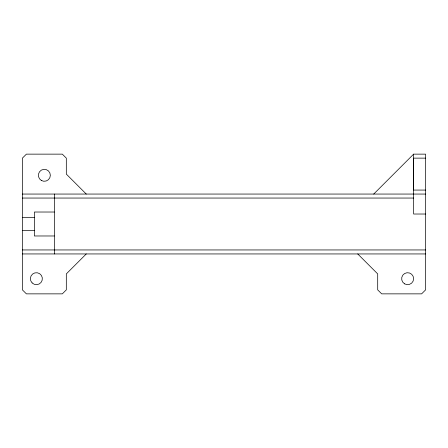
<?xml version="1.0" encoding="UTF-8"?>
<svg xmlns="http://www.w3.org/2000/svg" width="448" height="448" viewBox="0 0 448 448"><rect width="100%" height="100%" fill="white"/><g stroke="black" fill="none" stroke-linecap="round" stroke-linejoin="round"><path stroke-width="0.67" d="M86.274 253.943L66.315 273.902L66.315 289.867L62.322 293.86L26.393 293.86L22.4 289.867L22.4 158.133L26.393 154.14L62.322 154.14L66.315 158.133L66.315 174.098L86.274 194.057M373.705 194.057L413.622 154.14L425.6 154.14L425.6 289.867L421.607 293.86L381.685 293.86L377.698 289.867L377.698 273.902L357.734 253.943M425.6 158.133L413.644 158.133L413.622 190.07L425.6 190.07M22.4 194.057L425.6 194.057M22.4 198.05L413.622 198.05M54.337 212.022L34.378 212.022L34.378 235.978L54.337 235.978M425.6 214.021L413.622 214.021L413.644 154.14M22.4 217.61L34.378 217.61M22.4 230.39L34.378 230.39M22.4 249.95L425.6 249.95M22.4 253.943L425.6 253.943M54.337 194.057L54.337 253.943M41.362 180.482A5.986 5.986 0 0 0 50.344 175.297A5.986 5.986 0 0 0 41.362 170.111A5.986 5.986 0 0 0 41.362 180.482M404.639 283.875A5.986 5.986 0 0 0 413.622 278.69A5.986 5.986 0 0 0 404.639 273.504A5.986 5.986 0 0 0 404.639 283.875M32.138 282.923A5.986 5.986 0 0 0 42.157 280.241A5.986 5.986 0 0 0 34.821 272.905A5.986 5.986 0 0 0 32.138 282.923"/></g></svg>
